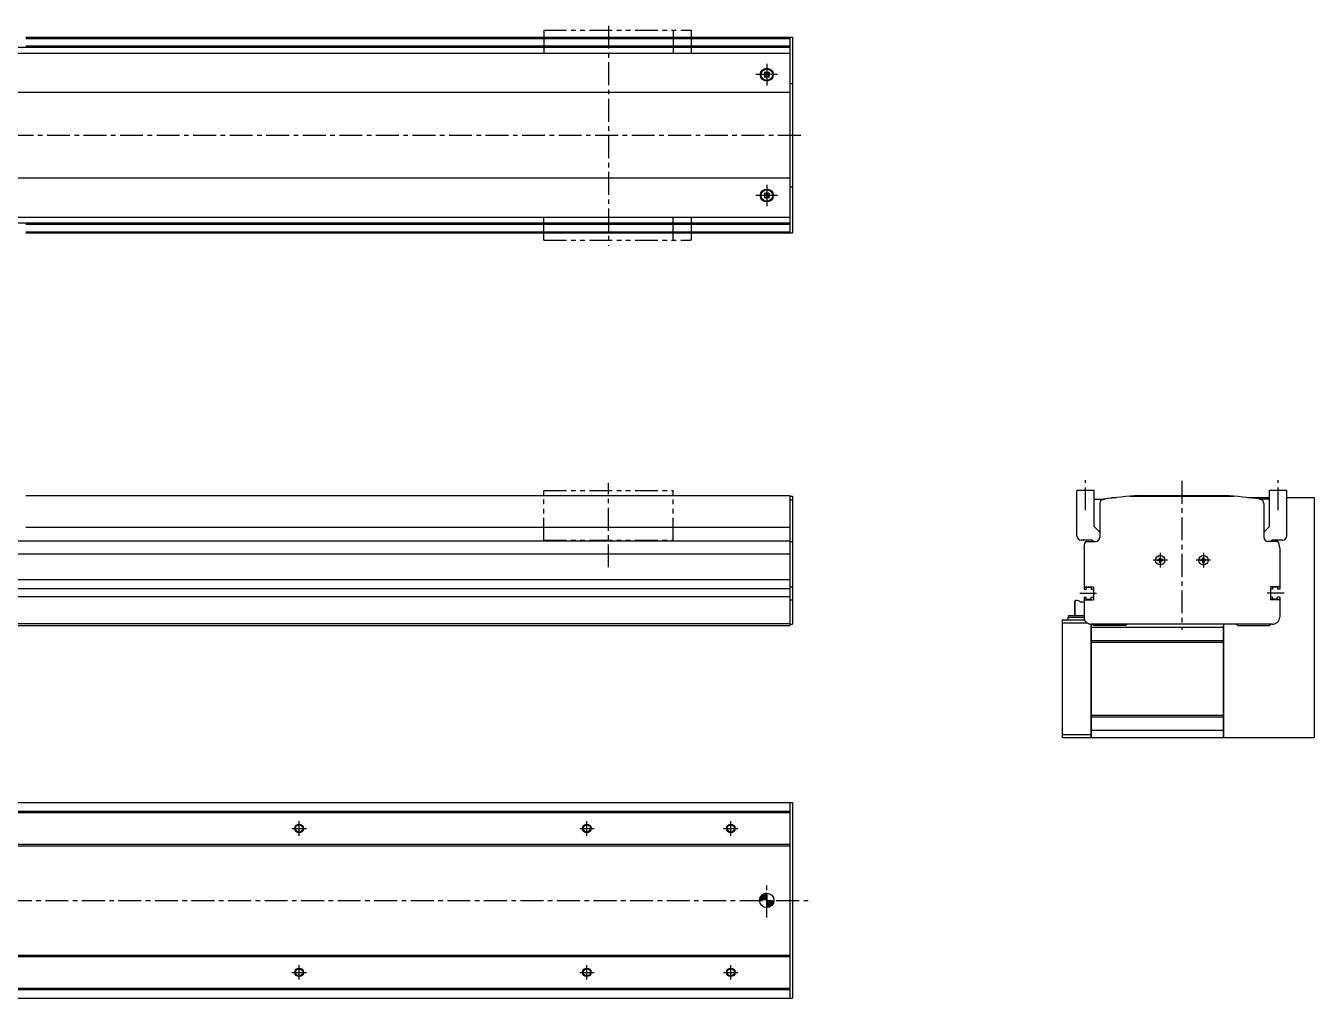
# Model space of a CAD drawing. Extents: x 0 to 1580, y -10 to 726.
# Drawn here: x 685 to 1580, y 24 to 700 of the extents above; entities that cross this region are included whole.
import ezdxf

# ---------------------------------------------------------------- set-up
doc = ezdxf.new("R2010")
doc.units = 0
doc.header["$LTSCALE"] = 0.5
doc.linetypes.add('CENTER', pattern=[50.8, 31.75, -6.35, 6.35, -6.35])
doc.linetypes.add('PHANTOM', pattern=[63.5, 31.75, -6.35, 6.35, -6.35, 6.35, -6.35])
for name, color, linetype in [('MSM_CENTER', 1, 'CENTER'), ('MSM_CONTINUOUS', 7, 'CONTINUOUS'), ('MSM_IMAGINARY', 6, 'PHANTOM'), ('MSM_NARROW', 5, 'CONTINUOUS')]:
    doc.layers.add(name, color=color, linetype=linetype)

# ---------------------------------------------------------------- blocks, each defined once
blk = doc.blocks.new('*U6')
at = {"layer": 'MSM_CONTINUOUS', "linetype": 'CONTINUOUS'}
for p, q in [((1195.27, 93.91), (1194.89, 92)), ((1196.35, 95.54), (1195.27, 93.91)), ((1197.97, 96.62), (1196.35, 95.54)), ((1199.89, 97), (1197.97, 96.62)), ((1199.89, 96.62), (1199.89, 97)), ((1199.89, 96.62), (1199.89, 95.54)), ((1199.89, 95.54), (1199.89, 93.91)), ((1199.89, 93.91), (1199.89, 92)), ((1199.89, 92), (1199.89, 90.09)), ((1199.89, 90.09), (1199.89, 88.46)), ((1204.51, 90.09), (1203.42, 88.46)), ((1204.89, 92), (1204.51, 90.09)), ((1199.89, 88.46), (1199.89, 87.38)), ((1201.8, 87.38), (1199.89, 87)), ((1199.89, 87), (1199.89, 87.38)), ((1203.42, 88.46), (1201.8, 87.38))]:
    blk.add_line(p, q, dxfattribs=at)
for points in [[(1195.27, 93.91), (1194.89, 92), (1199.89, 92)], [(1196.35, 95.54), (1195.27, 93.91), (1199.89, 93.91)], [(1197.97, 96.62), (1196.35, 95.54), (1199.89, 95.54)], [(1199.89, 97), (1197.97, 96.62), (1199.89, 96.62)], [(1199.89, 92), (1199.89, 90.09), (1204.51, 90.09)], [(1199.89, 90.09), (1199.89, 88.46), (1203.42, 88.46)], [(1199.89, 88.46), (1199.89, 87.38), (1201.8, 87.38)]]:
    blk.add_solid(points, dxfattribs=at)
at = {"layer": 'MSM_CONTINUOUS', "linetype": 'CONTINUOUS', "extrusion": (0, 0, -1)}
for points in [[(-1195.27, 93.91), (-1199.89, 93.91), (-1199.89, 92)], [(-1196.35, 95.54), (-1199.89, 95.54), (-1199.89, 93.91)], [(-1197.97, 96.62), (-1199.89, 96.62), (-1199.89, 95.54)], [(-1199.89, 92), (-1204.89, 92), (-1204.51, 90.09)], [(-1199.89, 90.09), (-1204.51, 90.09), (-1203.42, 88.46)], [(-1199.89, 88.46), (-1203.42, 88.46), (-1201.8, 87.38)], [(-1199.89, 87.38), (-1201.8, 87.38), (-1199.89, 87)]]:
    blk.add_solid(points, dxfattribs=at)

msp = doc.modelspace()

# ---------------------------------------------------------------- linework, layer by layer
at = {"layer": 'MSM_CENTER'}
for p, q in [((1089.89, 699.99), (1089.89, 547.01)), ((1199.89, 673.5), (1199.89, 658.5)), ((1207.39, 666), (1192.39, 666)), ((420.27, 624), (1226.08, 624)), ((1199.89, 589.5), (1199.89, 574.5)), ((1207.39, 582), (1192.39, 582)), ((1089.89, 323.62), (1089.89, 382.04)), ((1421.39, 363.24), (1421.39, 384.12)), ((1488.39, 383.64), (1488.39, 280.01)), ((1555.39, 363.24), (1555.39, 384.12)), ((1473.39, 333.5), (1473.39, 323.5)), ((1503.39, 333.5), (1503.39, 323.5)), ((1478.39, 328.5), (1468.39, 328.5)), ((1508.39, 328.5), (1498.39, 328.5)), ((1417.38, 305.5), (1429.16, 305.5)), ((1559.39, 305.5), (1547.62, 305.5)), ((874.89, 137), (874.89, 147)), ((1074.89, 137), (1074.89, 147)), ((1174.89, 137), (1174.89, 147)), ((869.89, 142), (879.89, 142)), ((1069.89, 142), (1079.89, 142)), ((1169.89, 142), (1179.89, 142)), ((1199.89, 80.06), (1199.89, 103.94)), ((419.13, 92), (1228.57, 92)), ((874.89, 37), (874.89, 47)), ((1074.89, 37), (1074.89, 47)), ((1174.89, 37), (1174.89, 47)), ((869.89, 42), (879.89, 42)), ((1069.89, 42), (1079.89, 42)), ((1169.89, 42), (1179.89, 42))]:
    msp.add_line(p, q, dxfattribs=at)
at = {"layer": 'MSM_CONTINUOUS'}
for p, q in [((684.89, 692), (1217.89, 692)), ((684.89, 691.21), (1215.89, 691.21)), ((1215.89, 692), (1215.89, 556)), ((1217.89, 692), (1217.89, 556)), ((526.39, 685), (1215.89, 685)), ((526.39, 681), (1215.89, 681)), ((684.89, 686), (1215.89, 686)), ((1198.73, 667.81), (1198.08, 667.16)), ((1198.08, 667.16), (1198.57, 666.66)), ((1198.57, 665.34), (1198.08, 664.84)), ((1198.08, 664.84), (1198.73, 664.19)), ((1199.22, 667.32), (1198.73, 667.81)), ((1198.73, 664.19), (1199.22, 664.68)), ((1201.05, 667.81), (1200.55, 667.32)), ((1200.55, 664.68), (1201.05, 664.19)), ((1201.7, 667.16), (1201.05, 667.81)), ((1201.05, 664.19), (1201.7, 664.84)), ((1201.2, 666.66), (1201.7, 667.16)), ((1201.7, 664.84), (1201.2, 665.34)), ((525.89, 653.8), (1215.89, 653.8)), ((1215.89, 659.88), (1217.89, 659.88)), ((525.89, 594.2), (1215.89, 594.2)), ((1198.73, 583.81), (1198.08, 583.16)), ((1198.08, 583.16), (1198.57, 582.66)), ((1199.22, 583.32), (1198.73, 583.81)), ((1201.05, 583.81), (1200.55, 583.32)), ((1201.7, 583.16), (1201.05, 583.81)), ((1201.2, 582.66), (1201.7, 583.16)), ((1215.89, 588.12), (1217.89, 588.12)), ((1198.57, 581.34), (1198.08, 580.84)), ((1198.08, 580.84), (1198.73, 580.19)), ((1198.73, 580.19), (1199.22, 580.68)), ((1200.55, 580.68), (1201.05, 580.19)), ((1201.05, 580.19), (1201.7, 580.84)), ((1201.7, 580.84), (1201.2, 581.34)), ((526.39, 567), (1215.89, 567)), ((526.39, 563), (1215.89, 563)), ((684.89, 562), (1215.89, 562)), ((684.89, 556.79), (1215.89, 556.79)), ((684.89, 556), (1217.89, 556)), ((1415.39, 345.5), (1415.39, 377)), ((1427.39, 377), (1415.39, 377)), ((1427.39, 352), (1427.39, 377)), ((1549.39, 352), (1549.39, 377)), ((1561.39, 377), (1549.39, 377)), ((1561.39, 345.5), (1561.39, 377)), ((684.89, 373.5), (1215.89, 373.5)), ((1215.89, 373.5), (1215.89, 283)), ((1215.89, 373), (1217.89, 373)), ((1215.89, 370.53), (1217.89, 370.53)), ((1217.89, 373), (1217.89, 284)), ((1427.39, 371), (1434.75, 371)), ((1431.39, 367.92), (1431.39, 344.5)), ((1439.39, 371.6), (1439.39, 372)), ((1439.39, 372), (1442.75, 372)), ((1452.51, 373), (1524.26, 373)), ((1458.58, 373.5), (1518.19, 373.5)), ((1534.02, 372), (1549.39, 372)), ((1549.39, 371), (1542.02, 371)), ((1545.39, 367.92), (1545.39, 344.5)), ((1561.39, 372), (1580.39, 372)), ((1580.39, 372), (1580.39, 205)), ((684.89, 351.5), (1215.89, 351.5)), ((1430.89, 348.5), (1427.39, 352)), ((1545.89, 348.5), (1549.39, 352)), ((526.39, 342), (1215.89, 342)), ((1215.89, 341.5), (1217.89, 341.5)), ((1425.89, 342.5), (1418.39, 342.5)), ((1420.39, 337), (1421.03, 340.67)), ((1422.02, 341.5), (1428.39, 341.5)), ((1426.89, 341.5), (1425.89, 342.5)), ((1430.89, 348.5), (1431.39, 348.5)), ((1545.39, 348.5), (1545.89, 348.5)), ((1554.75, 341.5), (1548.39, 341.5)), ((1549.89, 341.5), (1550.89, 342.5)), ((1558.39, 342.5), (1550.89, 342.5)), ((1556.39, 337), (1555.74, 340.67)), ((526.39, 333), (1215.89, 333)), ((1420.39, 337), (1420.39, 308.25)), ((1556.39, 337), (1556.39, 308.25)), ((1471.64, 328.1), (1471.64, 328.9)), ((1472.49, 328.9), (1471.64, 328.9)), ((1472.49, 328.1), (1471.64, 328.1)), ((1472.99, 330.25), (1473.79, 330.25)), ((1472.99, 329.4), (1472.99, 330.25)), ((1472.99, 326.75), (1472.99, 327.6)), ((1472.99, 326.75), (1473.79, 326.75)), ((1473.79, 329.4), (1473.79, 330.25)), ((1473.79, 326.75), (1473.79, 327.6)), ((1475.14, 328.9), (1474.29, 328.9)), ((1475.14, 328.1), (1474.29, 328.1)), ((1475.14, 328.1), (1475.14, 328.9)), ((1501.64, 328.1), (1501.64, 328.9)), ((1502.49, 328.9), (1501.64, 328.9)), ((1502.49, 328.1), (1501.64, 328.1)), ((1502.99, 330.25), (1503.79, 330.25)), ((1502.99, 329.4), (1502.99, 330.25)), ((1502.99, 326.75), (1502.99, 327.6)), ((1502.99, 326.75), (1503.79, 326.75)), ((1503.79, 329.4), (1503.79, 330.25)), ((1503.79, 326.75), (1503.79, 327.6)), ((1505.14, 328.9), (1504.29, 328.9)), ((1505.14, 328.1), (1504.29, 328.1)), ((1505.14, 328.1), (1505.14, 328.9)), ((526.39, 315), (1215.89, 315)), ((526.39, 308.75), (1215.89, 308.75)), ((1215.89, 310), (1217.89, 310)), ((1420.39, 310), (1426.89, 310)), ((1420.39, 308.25), (1421.89, 308.25)), ((1421.89, 309.65), (1421.89, 308.25)), ((1421.89, 309.65), (1425.39, 309.65)), ((1425.39, 309.65), (1425.39, 308.25)), ((1425.39, 308.25), (1426.89, 308.25)), ((1426.89, 310), (1426.89, 301)), ((1556.39, 310), (1549.89, 310)), ((1549.89, 310), (1549.89, 301)), ((1551.39, 308.25), (1549.89, 308.25)), ((1551.39, 309.65), (1551.39, 308.25)), ((1554.89, 309.65), (1551.39, 309.65)), ((1554.89, 309.65), (1554.89, 308.25)), ((1556.39, 308.25), (1554.89, 308.25)), ((526.39, 303.25), (1215.89, 303.25)), ((1215.89, 301), (1217.89, 301)), ((1413.99, 290), (1413.99, 300.12)), ((1414.04, 300.14), (1414.04, 290)), ((1420.39, 302.75), (1420.39, 289)), ((1420.39, 302.75), (1421.89, 302.75)), ((1420.39, 301), (1426.89, 301)), ((1421.89, 301.35), (1421.89, 302.75)), ((1421.89, 301.35), (1425.39, 301.35)), ((1425.39, 302.75), (1426.89, 302.75)), ((1425.39, 301.35), (1425.39, 302.75)), ((1551.39, 302.75), (1549.89, 302.75)), ((1556.39, 301), (1549.89, 301)), ((1551.39, 301.35), (1551.39, 302.75)), ((1554.89, 301.35), (1551.39, 301.35)), ((1556.39, 302.75), (1554.89, 302.75)), ((1554.89, 301.35), (1554.89, 302.75)), ((1556.39, 302.75), (1556.39, 289)), ((1405.39, 205), (1405.39, 287)), ((1405.39, 287), (1420.8, 287)), ((1409.39, 287), (1409.39, 289)), ((1409.39, 289), (1420.39, 289)), ((1410.39, 290), (1420.39, 290)), ((526.39, 284.5), (1215.89, 284.5)), ((526.39, 283), (1215.89, 283)), ((1215.89, 284), (1217.89, 284)), ((1405.39, 285), (1422.39, 285)), ((1551.39, 284), (1425.39, 284)), ((1425.39, 284), (1425.39, 205)), ((1425.39, 282), (1517.34, 282)), ((1425.44, 205), (1425.44, 284)), ((1426.39, 284), (1427.39, 283)), ((1449.39, 283), (1427.39, 283)), ((1449.39, 283), (1450.39, 284)), ((1517.34, 205), (1517.34, 282.71)), ((1517.34, 282.71), (1517.39, 282.71)), ((1517.39, 284), (1517.39, 205)), ((1527.39, 283), (1526.39, 284)), ((1527.39, 283), (1549.39, 283)), ((1550.39, 284), (1549.39, 283)), ((1517.39, 272.5), (1425.39, 272.5)), ((1425.39, 271.5), (1517.39, 271.5)), ((1517.39, 220.5), (1425.39, 220.5)), ((1425.39, 219.5), (1517.39, 219.5)), ((1425.39, 207), (1405.39, 207)), ((1517.39, 210), (1425.39, 210)), ((1580.39, 205), (1405.39, 205)), ((526.39, 160), (1217.89, 160)), ((526.39, 154), (1215.89, 154)), ((526.39, 153), (1215.89, 153)), ((1215.89, 160), (1215.89, 24)), ((1217.89, 160), (1217.89, 24)), ((526.39, 131), (1215.89, 131)), ((526.39, 130), (1215.89, 130)), ((526.39, 54), (1215.89, 54)), ((526.39, 53), (1215.89, 53)), ((526.39, 31), (1215.89, 31)), ((526.39, 30), (1215.89, 30)), ((526.39, 24), (1217.89, 24))]:
    msp.add_line(p, q, dxfattribs=at)
for centre, radius in [((1199.89, 666), 4.5), ((1199.89, 666), 4.15), ((1199.89, 666), 4), ((1198.14, 666), 0.25), ((1199.89, 667.75), 0.25), ((1199.89, 664.25), 0.25), ((1201.64, 666), 0.25), ((1199.89, 582), 4.5), ((1199.89, 582), 4.15), ((1199.89, 582), 4), ((1198.14, 582), 0.25), ((1199.89, 583.75), 0.25), ((1201.64, 582), 0.25), ((1199.89, 580.25), 0.25), ((1473.39, 328.5), 3.25), ((1503.39, 328.5), 3.25), ((874.89, 142), 2.46), ((1074.89, 142), 2.46), ((1174.89, 142), 2.46), ((1199.89, 92), 5), ((874.89, 42), 2.46), ((1074.89, 42), 2.46), ((1174.89, 42), 2.46)]:
    msp.add_circle(centre, radius, dxfattribs=at)
for centre, radius, start, end in [((1197.91, 666), 0.94, 315.00159, 44.99936), ((1199.89, 667.98), 0.94, 224.99992, 315.00077), ((1199.89, 664.02), 0.94, 44.9995, 135.00188), ((1201.87, 666), 0.94, 134.99794, 225.00309), ((1197.91, 582), 0.94, 315.00159, 44.99936), ((1199.89, 583.98), 0.94, 224.99992, 315.00077), ((1201.87, 582), 0.94, 134.99794, 225.00309), ((1199.89, 580.02), 0.94, 44.9995, 135.00188), ((1434.39, 367.92), 3, 97.81761, 180), ((1488.39, -25.39), 400, 94.27332, 97.81762), ((1488.39, -25.39), 400, 82.18239, 85.72668), ((1542.39, 367.92), 3, 0, 82.18239), ((1418.39, 345.5), 3, 180, 270), ((1422.02, 340.5), 1, 90, 170), ((1428.39, 344.5), 3, 270, 0), ((1548.39, 344.5), 3, 180, 270), ((1554.75, 340.5), 1, 10, 90), ((1558.39, 345.5), 3, 270, 0), ((1472.49, 329.4), 0.5, 270, 0), ((1472.49, 327.6), 0.5, 0, 90), ((1474.29, 329.4), 0.5, 180, 270), ((1474.29, 327.6), 0.5, 90, 180), ((1502.49, 329.4), 0.5, 270, 0), ((1502.49, 327.6), 0.5, 0, 90), ((1504.29, 329.4), 0.5, 180, 270), ((1504.29, 327.6), 0.5, 90, 180), ((1410.39, 289), 1, 90, 180), ((1425.39, 289), 5, 180, 270.00001), ((1551.39, 289), 5, 269.99999, 0)]:
    msp.add_arc(centre, radius, start, end, dxfattribs=at)
at = {"layer": 'MSM_IMAGINARY'}
for p, q in [((1044.89, 697), (1044.89, 681)), ((1044.89, 697), (1147.39, 697)), ((1134.89, 697), (1134.89, 681)), ((1147.39, 697), (1147.39, 681)), ((1044.89, 551), (1044.89, 567)), ((1134.89, 551), (1134.89, 567)), ((1147.39, 567), (1147.39, 551)), ((1044.89, 551), (1147.39, 551)), ((1044.89, 342), (1044.89, 377)), ((1044.89, 377), (1134.89, 377)), ((1134.89, 342), (1134.89, 377)), ((1044.89, 342.5), (1134.89, 342.5))]:
    msp.add_line(p, q, dxfattribs=at)
at = {"layer": 'MSM_NARROW'}
for centre in [(874.89, 142), (1074.89, 142), (1174.89, 142), (874.89, 42), (1074.89, 42), (1174.89, 42)]:
    msp.add_circle(centre, 3, dxfattribs=at)
for centre, start, end in [((1415.49, 297.36), 57.22092, 118.56886), ((1418.89, 302.64), 237.22092, 298.50265)]:
    msp.add_arc(centre, 3.14, start, end, dxfattribs=at)

# ---------------------------------------------------------------- block references
at = {"layer": 'MSM_CONTINUOUS', "linetype": 'CONTINUOUS'}
msp.add_blockref('*U6', (0, 0), dxfattribs=at)

doc.saveas('drawing.dxf')
